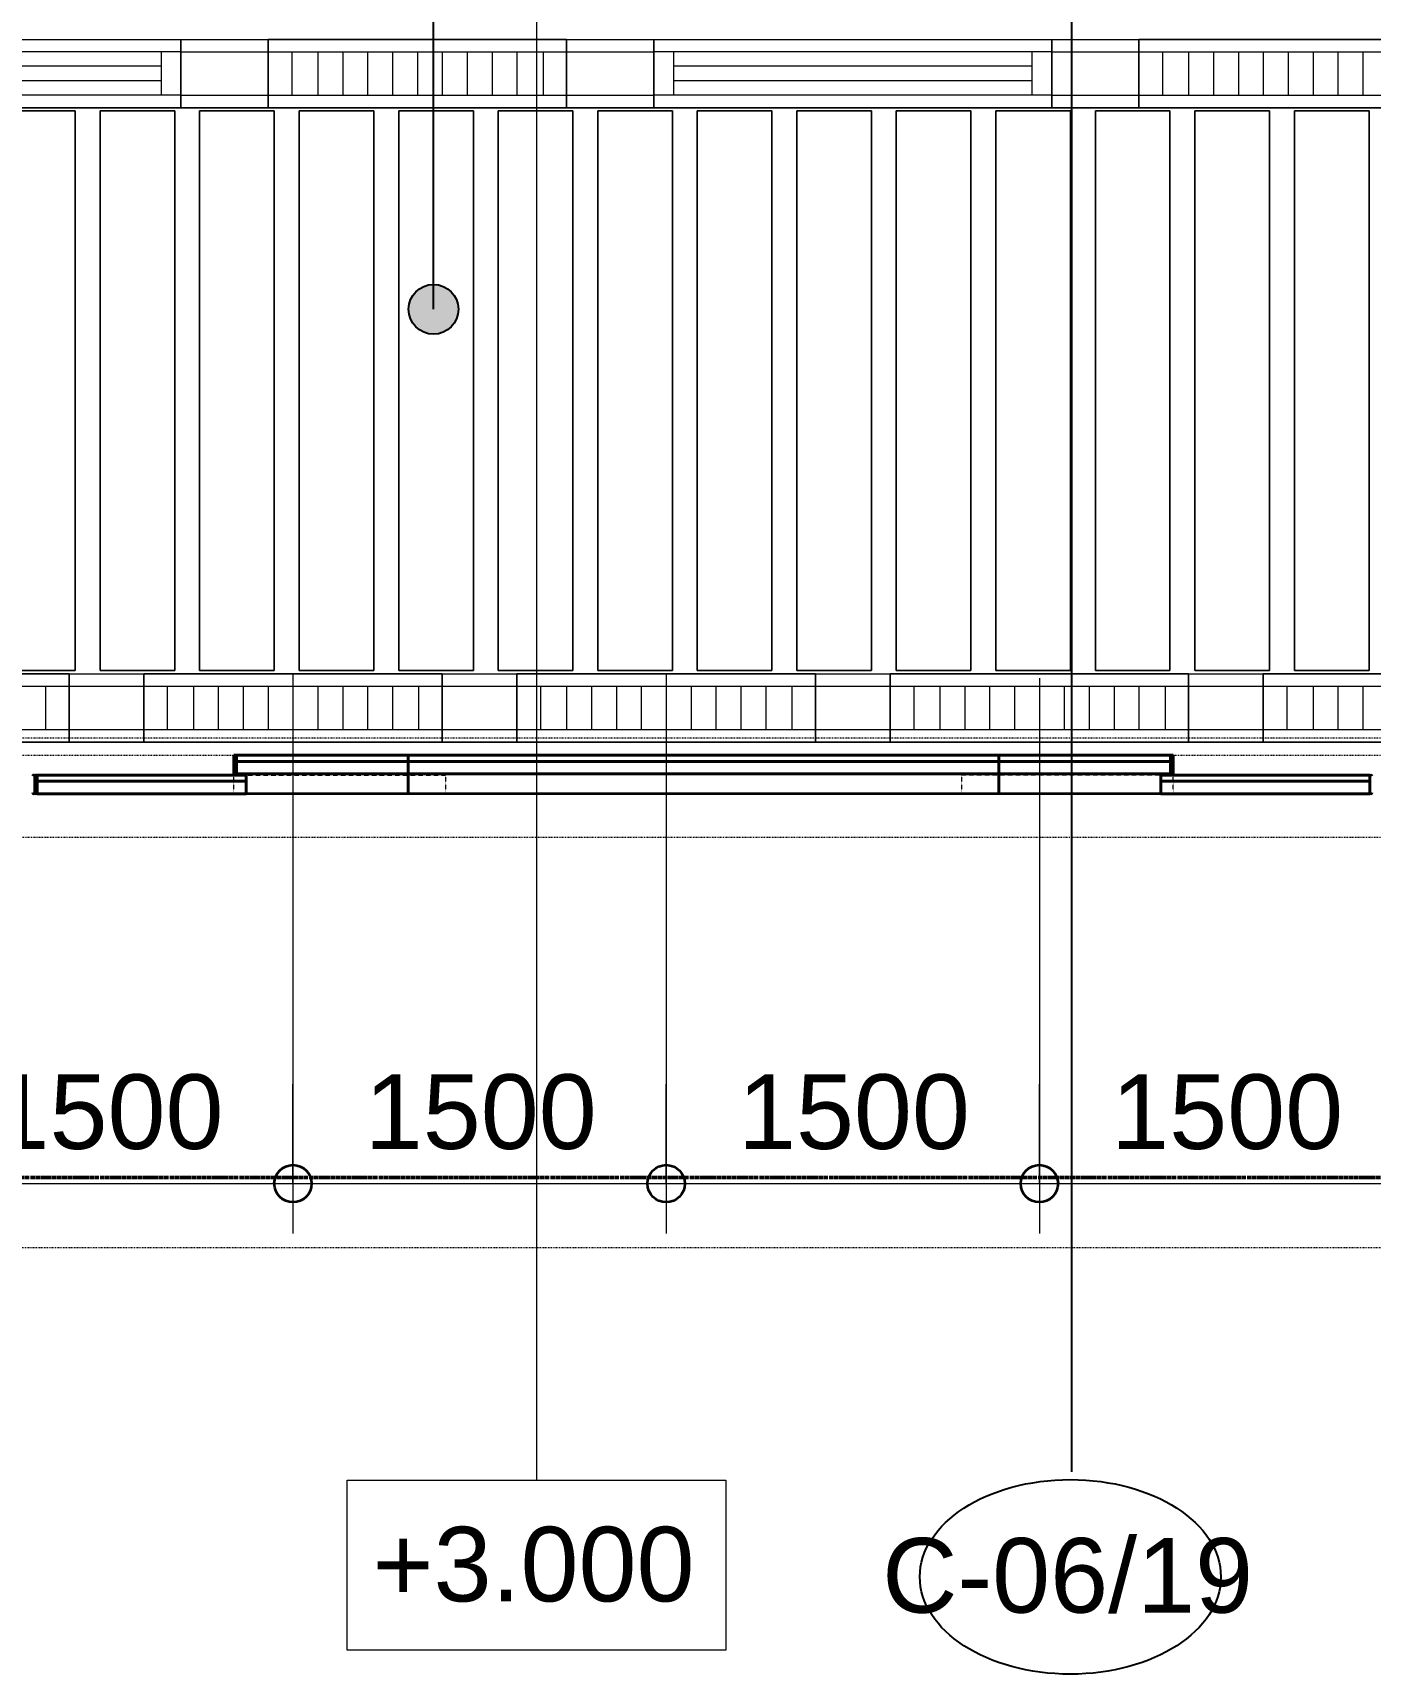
# Model space of a CAD drawing. Header units: millimetres. Extents: x -853228 to -774636, y -17776 to 22455.
# Drawn here: x -808878 to -803503, y -3595 to 3003 of the extents above; entities that cross this region are included whole.
import ezdxf

# ---------------------------------------------------------------- set-up
doc = ezdxf.new("R2010")
doc.units = ezdxf.units.MM
for name, pattern in [('DASH', [6.35, 3.175, -3.175]), ('DPA_Grid _ Level 100', [10, 5.5, -1.6, 1.3, -1.6]), ('DPA_Hidden 50', [3, 2, -1]), ('DPA_Hidden 500', [1.4, 0.8, -0.6])]:
    doc.linetypes.add(name, pattern=pattern)
for name, color, linetype, lineweight in [('A-ANNO-DIMS', 1, 'Continuous', 9), ('A-ANNO-DIMS-100', 1, 'Continuous', 9), ('A-ANNO-NOTE', 3, 'Continuous', 25), ('A-DETL', 1, 'Continuous', 70), ('A-GENM', 1, 'Continuous', 9), ('A-GENM-HDLN', 2, 'DPA_Hidden 500', 9), ('A-GLAZ-CURT', 2, 'Continuous', 9), ('A-ROOM-IDEN', 3, 'Continuous', 25), ('G-ANNO-SECL', 3, 'Continuous', 9), ('G-ANNO-TEXT', 3, 'Continuous', 9), ('Q-SPCQ', 2, 'Continuous', 35), ('Q-SPCQ-HDLN', 2, 'DASH', 9)]:
    doc.layers.add(name, color=color, linetype=linetype, lineweight=lineweight)
doc.styles.add('Arial_2', font='arial.ttf', dxfattribs={"height": 300})
doc.dimstyles.new('DPA-DIM-3_0_C-C', dxfattribs={"dimscale": 304.8, "dimtxt": 306.07782, "dimasz": 0.492126, "dimexe": 0.656168, "dimexo": 0.0625, "dimgap": 0.164042, "dimtad": 1, "dimdec": 0, "dimzin": 0, "dimdsep": 46, "dimtxsty": 'Arial_2', "dimblk1": 'DOTBLANK', "dimblk2": 'DOTBLANK', "dimsah": 1, "dimcen": 0.09, "dimdle": 0.656168, "dimadec": 8, "dimazin": 0, "dimtfac": 1, "dimtdec": 4, "dimtix": 1, "dimtmove": 0, "dimatfit": 3, "dimfxl": 1.312336, "dimfxlon": 1, "dimtvp": 1, "dimtolj": 1, "dimtzin": 0, "dimarcsym": 2})

# ---------------------------------------------------------------- blocks, each defined once
blk = doc.blocks.new('DPA_CP_Metal Ceiling Panel - Vertical Panel with Gap-11114031-4281-01 ENLARGED LOWER PLATFORM LEVEL - REFLECTED CEILING PLAN - SHEET 2')
at = {"layer": 'A-GLAZ-CURT'}
for p, q in [((-785007.4, 2689), (-785007.4, 439)), ((-784707.4, 2689), (-785007.4, 2689)), ((-784707.4, 2689), (-785007.4, 2689)), ((-785007.4, 2689), (-785007.4, 439)), ((-785007.4, 439), (-785007.4, 2689)), ((-785007.4, 2689), (-784707.4, 2689)), ((-784707.4, 2689), (-784707.4, 439)), ((-784707.4, 439), (-784707.4, 2689)), ((-784707.4, 2689), (-784707.4, 439)), ((-784707.4, 439), (-785007.4, 439)), ((-785007.4, 439), (-784707.4, 439)), ((-784707.4, 439), (-785007.4, 439))]:
    blk.add_line(p, q, dxfattribs=at)
blk = doc.blocks.new('DPA_Speciality_PlatformScreenDoor - Length_135300-12767973-4281-01 ENLARGED LOWER PLATFORM LEVEL - REFLECTED CEILING PLAN - SHEET 2')
at = {"layer": 'A-GENM'}
for p, q in [((86962.5, -250), (86764.7, -250)), ((86764.7, -250), (86962.5, -250)), ((86857.5, -250), (86767.5, -250)), ((86767.5, -250), (86857.5, -250)), ((86867.5, -250), (86957.5, -250)), ((86957.5, -250), (86867.5, -250)), ((91337.5, -250), (91535.3, -250)), ((91535.3, -250), (91337.5, -250)), ((91432.5, -250), (91342.5, -250)), ((91342.5, -250), (91432.5, -250)), ((91442.5, -250), (91532.5, -250)), ((91532.5, -250), (91442.5, -250)), ((87515.3, -330), (87639.1, -330)), ((87525.9, -330), (87579, -330)), ((87575.4, -330), (87628.5, -330)), ((89115.3, -330), (89239.1, -330)), ((89125.9, -330), (89179, -330)), ((89175.4, -330), (89228.5, -330))]:
    blk.add_line(p, q, dxfattribs=at)
at = {"layer": 'A-GENM-HDLN'}
for p, q in [((87262.5, -175), (87262.5, -250)), ((87262.5, -175), (88112.5, -175)), ((88112.5, -250), (88112.5, -175)), ((90187.5, -250), (90187.5, -175)), ((91037.5, -175), (90187.5, -175)), ((91037.5, -175), (91037.5, -250)), ((87262.5, -250), (88112.5, -250)), ((91037.5, -250), (90187.5, -250))]:
    blk.add_line(p, q, dxfattribs=at)
at = {"layer": 'Q-SPCQ', "linetype": 'DASH', "lineweight": 9}
blk.add_line((61742.7, 1650), (132340.1, 1650), dxfattribs=at)
at = {"layer": 'Q-SPCQ'}
for p, q in [((87312.5, -175), (86472.5, -175)), ((86472.5, -175), (87312.5, -175)), ((86472.5, -175), (86472.5, -225)), ((86472.5, -175), (86472.5, -225)), ((86472.5, -245), (86472.5, -180)), ((86472.5, -180), (86472.5, -245)), ((86502.5, -175), (87282.5, -175)), ((87282.5, -175), (86502.5, -175)), ((87282.5, -175), (86502.5, -175)), ((86502.5, -175), (87282.5, -175)), ((87262.5, -175), (87962.5, -175)), ((87312.5, -225), (87312.5, -175)), ((87312.5, -175), (87312.5, -225)), ((87962.5, -175), (87962.5, -330)), ((87962.5, -175), (90337.5, -175)), ((87962.5, -330), (87962.5, -175)), ((87962.5, -200), (87962.5, -175.9)), ((87962.5, -175.9), (87962.5, -200)), ((90337.5, -175), (90337.5, -330)), ((90337.5, -175), (91037.5, -175)), ((90337.5, -330), (90337.5, -175)), ((90337.5, -200), (90337.5, -175.9)), ((90337.5, -175.9), (90337.5, -200)), ((90987.5, -175), (91827.5, -175)), ((91827.5, -175), (90987.5, -175)), ((90987.5, -175), (90987.5, -225)), ((90987.5, -225), (90987.5, -175)), ((91797.5, -175), (91017.5, -175)), ((91017.5, -175), (91797.5, -175)), ((91017.5, -175), (91797.5, -175)), ((91797.5, -175), (91017.5, -175)), ((91827.5, -225), (91827.5, -175)), ((91827.5, -225), (91827.5, -175)), ((91827.5, -180), (91827.5, -245)), ((91827.5, -245), (91827.5, -180)), ((91837.5, -245), (91837.5, -180)), ((91837.5, -180), (91837.5, -245)), ((91837.5, -180), (91837.5, -245)), ((91837.5, -245), (91837.5, -180)), ((86472.5, -225), (87312.5, -225)), ((87312.5, -225), (86472.5, -225)), ((86472.5, -250), (86472.5, -225)), ((86472.5, -225), (86472.5, -250)), ((87312.5, -225), (86472.5, -225)), ((86472.5, -225), (86472.5, -250)), ((86472.5, -250), (86472.5, -225)), ((86472.5, -225), (87312.5, -225)), ((87312.5, -225), (86472.5, -225)), ((86472.5, -225), (87312.5, -225)), ((86472.5, -250), (87312.5, -250)), ((87312.5, -250), (86472.5, -250)), ((86472.5, -250), (87312.5, -250)), ((87312.5, -250), (86472.5, -250)), ((87282.5, -225), (86502.5, -225)), ((86502.5, -225), (87282.5, -225)), ((86502.5, -225), (87282.5, -225)), ((87282.5, -225), (86502.5, -225)), ((87262.5, -225), (86522.5, -225)), ((86522.5, -225), (87262.5, -225)), ((87262.5, -225), (86522.5, -225)), ((86522.5, -225), (87262.5, -225)), ((87262.5, -250), (86522.5, -250)), ((86522.5, -250), (87262.5, -250)), ((87262.5, -250), (86522.5, -250)), ((86522.5, -250), (87262.5, -250)), ((87262.5, -305), (87262.5, -250)), ((87262.5, -250), (87262.5, -330)), ((87272.5, -255), (87262.5, -255)), ((87262.5, -255), (87262.5, -330)), ((87262.5, -330), (87262.5, -255)), ((87262.5, -255), (87272.5, -255)), ((87272.5, -330), (87272.5, -255)), ((87272.5, -255), (87272.5, -330)), ((87962.5, -255), (87272.5, -255)), ((87272.5, -255), (87962.5, -255)), ((87272.5, -255), (87272.5, -305)), ((87272.5, -255), (87272.5, -305)), ((87312.5, -225), (87312.5, -250)), ((87312.5, -225), (87312.5, -250)), ((87312.5, -250), (87312.5, -225)), ((87312.5, -225), (87312.5, -250)), ((87322.5, -255), (87902.5, -255)), ((87902.5, -255), (87322.5, -255)), ((87912.5, -255), (87322.5, -255)), ((87322.5, -255), (87912.5, -255)), ((87962.5, -305), (87962.5, -200)), ((87962.5, -200), (87962.5, -305)), ((90337.5, -255), (87962.5, -255)), ((87962.5, -255), (90337.5, -255)), ((87962.5, -255), (87962.5, -305)), ((87962.5, -255), (87962.5, -305)), ((87962.5, -305), (87962.5, -255)), ((87962.5, -255), (87962.5, -305)), ((90287.5, -255), (88012.5, -255)), ((88012.5, -255), (90287.5, -255)), ((88022.5, -255), (90277.5, -255)), ((90277.5, -255), (88022.5, -255)), ((90337.5, -305), (90337.5, -200)), ((90337.5, -200), (90337.5, -305)), ((90337.5, -255), (91027.5, -255)), ((91027.5, -255), (90337.5, -255)), ((90337.5, -255), (90337.5, -305)), ((90337.5, -305), (90337.5, -255)), ((90337.5, -305), (90337.5, -255)), ((90337.5, -255), (90337.5, -305)), ((90387.5, -255), (90977.5, -255)), ((90977.5, -255), (90387.5, -255)), ((90977.5, -255), (90397.5, -255)), ((90397.5, -255), (90977.5, -255)), ((91827.5, -225), (90987.5, -225)), ((90987.5, -225), (91827.5, -225)), ((90987.5, -250), (90987.5, -225)), ((90987.5, -250), (90987.5, -225)), ((91827.5, -225), (90987.5, -225)), ((90987.5, -225), (90987.5, -250)), ((90987.5, -250), (90987.5, -225)), ((90987.5, -225), (91827.5, -225)), ((90987.5, -225), (91827.5, -225)), ((91827.5, -225), (90987.5, -225)), ((91827.5, -250), (90987.5, -250)), ((90987.5, -250), (91827.5, -250)), ((90987.5, -250), (91827.5, -250)), ((91827.5, -250), (90987.5, -250)), ((91017.5, -225), (91797.5, -225)), ((91797.5, -225), (91017.5, -225)), ((91797.5, -225), (91017.5, -225)), ((91017.5, -225), (91797.5, -225)), ((91027.5, -255), (91027.5, -330)), ((91037.5, -255), (91027.5, -255)), ((91027.5, -255), (91037.5, -255)), ((91027.5, -330), (91027.5, -255)), ((91027.5, -305), (91027.5, -255)), ((91027.5, -305), (91027.5, -255)), ((91037.5, -225), (91777.5, -225)), ((91777.5, -225), (91037.5, -225)), ((91037.5, -225), (91777.5, -225)), ((91777.5, -225), (91037.5, -225)), ((91037.5, -250), (91777.5, -250)), ((91777.5, -250), (91037.5, -250)), ((91037.5, -250), (91777.5, -250)), ((91777.5, -250), (91037.5, -250)), ((91037.5, -330), (91037.5, -250)), ((91037.5, -250), (91037.5, -305)), ((91037.5, -330), (91037.5, -255)), ((91037.5, -255), (91037.5, -330)), ((91827.5, -225), (91827.5, -250)), ((91827.5, -250), (91827.5, -225)), ((91827.5, -250), (91827.5, -225)), ((91827.5, -225), (91827.5, -250)), ((87262.5, -329.1), (87262.5, -305)), ((87962.5, -305), (87272.5, -305)), ((87272.5, -305), (87952.5, -305)), ((87272.5, -305), (87272.5, -330)), ((87272.5, -305), (87272.5, -330)), ((87272.5, -305), (87952.5, -305)), ((87952.5, -305), (87272.5, -305)), ((87272.5, -330), (87272.5, -305)), ((87272.5, -305), (87272.5, -330)), ((87962.5, -305), (87272.5, -305)), ((87272.5, -305), (87962.5, -305)), ((87902.5, -305), (87322.5, -305)), ((87322.5, -305), (87902.5, -305)), ((87902.5, -305), (87322.5, -305)), ((87322.5, -305), (87902.5, -305)), ((87912.5, -305), (87322.5, -305)), ((87322.5, -305), (87912.5, -305)), ((87322.5, -305), (87902.5, -305)), ((87902.5, -305), (87322.5, -305)), ((87952.5, -305), (87962.5, -305)), ((87962.5, -329.1), (87962.5, -305)), ((90337.5, -305), (87962.5, -305)), ((87962.5, -305), (87972.5, -305)), ((87962.5, -330), (87962.5, -305)), ((87962.5, -305), (87962.5, -330)), ((90337.5, -305), (87962.5, -305)), ((87962.5, -305), (90337.5, -305)), ((87962.5, -305), (87962.5, -329.1)), ((87962.5, -330), (87962.5, -305)), ((87962.5, -305), (87962.5, -330)), ((87972.5, -305), (90327.5, -305)), ((87972.5, -305), (90327.5, -305)), ((90327.5, -305), (87972.5, -305)), ((90287.5, -305), (88012.5, -305)), ((88012.5, -305), (90287.5, -305)), ((90277.5, -305), (88022.5, -305)), ((88022.5, -305), (90277.5, -305)), ((90277.5, -305), (88022.5, -305)), ((88022.5, -305), (90277.5, -305)), ((88022.5, -305), (90277.5, -305)), ((90277.5, -305), (88022.5, -305)), ((90327.5, -305), (90337.5, -305)), ((90337.5, -329.1), (90337.5, -305)), ((90337.5, -305), (90347.5, -305)), ((91027.5, -305), (90337.5, -305)), ((90337.5, -305), (90337.5, -330)), ((90337.5, -330), (90337.5, -305)), ((90337.5, -305), (91027.5, -305)), ((91027.5, -305), (90337.5, -305)), ((90337.5, -305), (90337.5, -329.1)), ((90337.5, -330), (90337.5, -305)), ((90337.5, -305), (90337.5, -330)), ((90347.5, -305), (91027.5, -305)), ((91027.5, -305), (90347.5, -305)), ((90347.5, -305), (91027.5, -305)), ((90387.5, -305), (90977.5, -305)), ((90977.5, -305), (90387.5, -305)), ((90397.5, -305), (90977.5, -305)), ((90977.5, -305), (90397.5, -305)), ((90397.5, -305), (90977.5, -305)), ((90977.5, -305), (90397.5, -305)), ((90977.5, -305), (90397.5, -305)), ((90397.5, -305), (90977.5, -305)), ((91027.5, -330), (91027.5, -305)), ((91027.5, -330), (91027.5, -305)), ((91027.5, -305), (91027.5, -330)), ((91027.5, -330), (91027.5, -305)), ((91037.5, -305), (91037.5, -329.1)), ((87262.5, -330), (87962.5, -330)), ((87262.5, -330), (87272.5, -330)), ((87272.5, -330), (87262.5, -330)), ((87952.5, -330), (87272.5, -330)), ((87272.5, -330), (87962.5, -330)), ((87272.5, -330), (87952.5, -330)), ((87952.5, -330), (87272.5, -330)), ((87902.5, -330), (87322.5, -330)), ((87322.5, -330), (87902.5, -330)), ((87902.5, -330), (87322.5, -330)), ((87322.5, -330), (87902.5, -330)), ((87962.5, -330), (87952.5, -330)), ((87962.5, -330), (90337.5, -330)), ((87972.5, -330), (87962.5, -330)), ((87962.5, -330), (90337.5, -330)), ((90327.5, -330), (87972.5, -330)), ((87972.5, -330), (90327.5, -330)), ((90327.5, -330), (87972.5, -330)), ((90277.5, -330), (88022.5, -330)), ((88022.5, -330), (90277.5, -330)), ((90277.5, -330), (88022.5, -330)), ((88022.5, -330), (90277.5, -330)), ((90337.5, -330), (90327.5, -330)), ((90337.5, -330), (91037.5, -330)), ((90337.5, -330), (91027.5, -330)), ((90347.5, -330), (90337.5, -330)), ((91027.5, -330), (90347.5, -330)), ((91027.5, -330), (90347.5, -330)), ((90347.5, -330), (91027.5, -330)), ((90397.5, -330), (90977.5, -330)), ((90977.5, -330), (90397.5, -330)), ((90397.5, -330), (90977.5, -330)), ((90977.5, -330), (90397.5, -330)), ((91027.5, -330), (91037.5, -330)), ((91037.5, -330), (91027.5, -330))]:
    blk.add_line(p, q, dxfattribs=at)
for centre, start, end in [((86467.5, -180), 0, 180), ((86467.5, -180), 0, 45), ((91832.5, -180), 0, 180), ((91832.5, -180), 135, 180), ((91832.5, -180), 60, 120), ((91832.5, -180), 360, 30), ((91842.5, -180), 0, 180), ((91842.5, -180), 150, 180), ((91842.5, -180), 60, 120), ((86467.5, -245), 180, 360), ((86467.5, -245), 330, 360), ((91832.5, -245), 180, 210), ((91832.5, -245), 180, 0), ((91832.5, -245), 240, 300), ((91832.5, -245), 330, 0), ((91842.5, -245), 180, 210), ((91842.5, -245), 180, 360), ((91842.5, -245), 240, 300)]:
    blk.add_arc(centre, 5, start, end, dxfattribs=at)
at = {"layer": 'Q-SPCQ-HDLN'}
for p, q in [((132340.1, 0), (61742.7, 0)), ((132340.1, -330), (61742.7, -330)), ((132340.1, -400), (61742.7, -400))]:
    blk.add_line(p, q, dxfattribs=at)
blk = doc.blocks.new('DPA_CP_Metal Ceiling Luminaire2 - Linear Luminaire-12404975-4281-01 ENLARGED LOWER PLATFORM LEVEL - REFLECTED CEILING PLAN - SHEET 2')
at = {"layer": 'A-GLAZ-CURT'}
for p, q in [((-786932.4, 2701.5), (-786932.4, 2976.5)), ((-786932.4, 2976.5), (-785732.4, 2976.5)), ((-786932.4, 2976.5), (-786932.4, 2701.5)), ((-785732.4, 2976.5), (-786932.4, 2976.5)), ((-786932.4, 2976.5), (-785732.4, 2976.5)), ((-785732.4, 2976.5), (-785732.4, 2701.5)), ((-785732.4, 2701.5), (-785732.4, 2976.5)), ((-786932.4, 2939), (-786932.4, 2701.5)), ((-786932.4, 2926.5), (-785732.4, 2926.5)), ((-785732.4, 2939), (-785732.4, 2701.5)), ((-786932.4, 2751.5), (-785732.4, 2751.5)), ((-785732.4, 2701.5), (-786932.4, 2701.5)), ((-785732.4, 2701.5), (-786932.4, 2701.5)), ((-786932.4, 2701.5), (-785732.4, 2701.5))]:
    blk.add_line(p, q, dxfattribs=at)
at = {"layer": 'A-GLAZ-CURT', "linetype": 'DPA_Hidden 50'}
for p, q in [((-786837.4, 2926.5), (-786837.4, 2751.5)), ((-786732.4, 2926.5), (-786732.4, 2751.5)), ((-786632.4, 2926.5), (-786632.4, 2751.5)), ((-786532.4, 2926.5), (-786532.4, 2751.5)), ((-786432.4, 2926.5), (-786432.4, 2751.5)), ((-786332.4, 2926.5), (-786332.4, 2751.5)), ((-786232.4, 2926.5), (-786232.4, 2751.5)), ((-786132.4, 2926.5), (-786132.4, 2751.5)), ((-786032.4, 2926.5), (-786032.4, 2751.5)), ((-785932.4, 2926.5), (-785932.4, 2751.5)), ((-785827.4, 2926.5), (-785827.4, 2751.5))]:
    blk.add_line(p, q, dxfattribs=at)
blk = doc.blocks.new('DPA_CP_Metal Ceiling Panel1 - Horizontal with Gap-13297912-4281-01 ENLARGED LOWER PLATFORM LEVEL - REFLECTED CEILING PLAN - SHEET 2')
at = {"layer": 'A-GLAZ-CURT'}
for p, q in [((-786232.4, 151.5), (-786232.4, 426.5)), ((-786232.4, 151.5), (-786232.4, 426.5)), ((-786232.4, 426.5), (-785932.4, 426.5)), ((-786232.4, 426.5), (-785932.4, 426.5)), ((-786232.4, 151.5), (-786232.4, 426.5)), ((-785932.4, 151.5), (-785932.4, 426.5)), ((-785932.4, 426.5), (-785932.4, 151.5)), ((-785932.4, 426.5), (-785932.4, 151.5)), ((-786232.4, 376.5), (-785932.4, 376.5)), ((-786232.4, 201.5), (-785932.4, 201.5)), ((-786232.4, 151.5), (-785932.4, 151.5)), ((-785932.4, 151.5), (-786232.4, 151.5)), ((-785932.4, 151.5), (-786232.4, 151.5))]:
    blk.add_line(p, q, dxfattribs=at)
blk = doc.blocks.new('DPA_CP_Metal Ceiling Air Supply1 - Linear Diffuser Air Supply-12404980-4281-01 ENLARGED LOWER PLATFORM LEVEL - REFLECTED CEILING PLAN - SHEET 2')
at = {"layer": 'A-GLAZ-CURT'}
for p, q in [((-788882.4, 2701.5), (-788882.4, 2976.5)), ((-788882.4, 2976.5), (-787282.4, 2976.5)), ((-788882.4, 2701.5), (-788882.4, 2976.5)), ((-788882.4, 2976.5), (-787282.4, 2976.5)), ((-788882.4, 2976.5), (-787282.4, 2976.5)), ((-788882.4, 2701.5), (-788882.4, 2976.5)), ((-787282.4, 2701.5), (-787282.4, 2976.5)), ((-787282.4, 2976.5), (-787282.4, 2701.5)), ((-787282.4, 2976.5), (-787282.4, 2701.5)), ((-787282.4, 2926.5), (-788882.4, 2926.5)), ((-788802.4, 2926.5), (-788802.4, 2751.5)), ((-787362.4, 2926.5), (-787362.4, 2751.5)), ((-787282.4, 2751.5), (-788882.4, 2751.5)), ((-788882.4, 2701.5), (-787282.4, 2701.5)), ((-787282.4, 2701.5), (-788882.4, 2701.5)), ((-787282.4, 2701.5), (-788882.4, 2701.5))]:
    blk.add_line(p, q, dxfattribs=at)
at = {"layer": 'A-GLAZ-CURT', "linetype": 'DPA_Hidden 50'}
for p, q in [((-787362.4, 2868.2), (-788802.4, 2868.2)), ((-787362.4, 2809.9), (-788802.4, 2809.9))]:
    blk.add_line(p, q, dxfattribs=at)
blk = doc.blocks.new('DPA_CP_Metal Ceiling Panel1 - Horizontal with Gap-16028279-4281-01 ENLARGED LOWER PLATFORM LEVEL - REFLECTED CEILING PLAN - SHEET 2')
at = {"layer": 'A-GLAZ-CURT'}
for p, q in [((-787282.4, 2701.5), (-787282.4, 2976.5)), ((-787282.4, 2701.5), (-787282.4, 2976.5)), ((-787282.4, 2976.5), (-786932.4, 2976.5)), ((-787282.4, 2976.5), (-786932.4, 2976.5)), ((-787282.4, 2701.5), (-787282.4, 2976.5)), ((-786932.4, 2701.5), (-786932.4, 2976.5)), ((-786932.4, 2976.5), (-786932.4, 2701.5)), ((-786932.4, 2976.5), (-786932.4, 2701.5)), ((-787282.4, 2926.5), (-786932.4, 2926.5)), ((-787282.4, 2751.5), (-786932.4, 2751.5)), ((-787282.4, 2701.5), (-786932.4, 2701.5)), ((-786932.4, 2701.5), (-787282.4, 2701.5)), ((-786932.4, 2701.5), (-787282.4, 2701.5))]:
    blk.add_line(p, q, dxfattribs=at)
blk = doc.blocks.new('Ceiling Tags - Ceiling Tags-9510765-4281-01 ENLARGED LOWER PLATFORM LEVEL - REFLECTED CEILING PLAN - SHEET 2')
at = {"layer": 'A-ANNO-NOTE'}
blk.add_ellipse((0, 0), major_axis=(6.049, 0), ratio=0.646436, dxfattribs=at)
blk = doc.blocks.new('DIMBLOCK84-4281-01 ENLARGED LOWER PLATFORM LEVEL - REFLECTED CEILING PLAN - SHEET 2')
at = {"layer": 'A-ANNO-DIMS-100'}
for p, q in [((-809332.4, -1223.5), (-809332.4, -1823.5)), ((-809332.4, -1623.5), (-809332.4, -1223.5)), ((-807832.4, -1223.5), (-807832.4, -1823.5)), ((-807832.4, -1623.5), (-807832.4, -1223.5)), ((-809332.4, -1623.5), (-807632.4, -1623.5))]:
    blk.add_line(p, q, dxfattribs=at)
at = {"layer": 'A-ANNO-DIMS-100', "lineweight": 35}
for centre in [(-809332.4, -1623.5), (-807832.4, -1623.5)]:
    blk.add_circle(centre, 75, dxfattribs=at)
at = {"layer": 'A-ANNO-DIMS-100', "color": 0, "insert": (-809043.8, -1184.1), "char_height": 300, "width": 1107.531, "attachment_point": 1, "line_spacing_factor": 0.941778, "style": 'Arial_2'}
blk.add_mtext('1500', dxfattribs=at)
blk = doc.blocks.new('_DotBlank')
at = {"color": 0, "linetype": 'ByBlock', "lineweight": -2}
blk.add_line((-0.5, 0), (-1, 0), dxfattribs=at)
blk.add_circle((0, 0), 0.5, dxfattribs=at)
blk = doc.blocks.new('DIMBLOCK85-4281-01 ENLARGED LOWER PLATFORM LEVEL - REFLECTED CEILING PLAN - SHEET 2')
at = {"layer": 'A-ANNO-DIMS-100'}
for p, q in [((-807832.4, -1223.5), (-807832.4, -1823.5)), ((-807832.4, -1623.5), (-807832.4, -1223.5)), ((-806332.4, -1223.5), (-806332.4, -1823.5)), ((-806332.4, -1623.5), (-806332.4, -1223.5)), ((-808032.4, -1623.5), (-806332.4, -1623.5))]:
    blk.add_line(p, q, dxfattribs=at)
at = {"layer": 'A-ANNO-DIMS-100', "lineweight": 35}
for centre in [(-807832.4, -1623.5), (-806332.4, -1623.5)]:
    blk.add_circle(centre, 75, dxfattribs=at)
at = {"layer": 'A-ANNO-DIMS-100', "color": 0, "insert": (-807543.8, -1184.1), "char_height": 300, "width": 1107.531, "attachment_point": 1, "line_spacing_factor": 0.941778, "style": 'Arial_2'}
blk.add_mtext('1500', dxfattribs=at)
blk = doc.blocks.new('DIMBLOCK86-4281-01 ENLARGED LOWER PLATFORM LEVEL - REFLECTED CEILING PLAN - SHEET 2')
at = {"layer": 'A-ANNO-DIMS-100'}
for p, q in [((-806332.4, -1223.5), (-806332.4, -1823.5)), ((-806332.4, -1623.5), (-806332.4, -1223.5)), ((-804832.4, -1223.5), (-804832.4, -1823.5)), ((-804832.4, -1623.5), (-804832.4, -1223.5)), ((-806332.4, -1623.5), (-804832.4, -1623.5))]:
    blk.add_line(p, q, dxfattribs=at)
at = {"layer": 'A-ANNO-DIMS-100', "lineweight": 35}
for centre in [(-806332.4, -1623.5), (-804832.4, -1623.5)]:
    blk.add_circle(centre, 75, dxfattribs=at)
at = {"layer": 'A-ANNO-DIMS-100', "color": 0, "insert": (-806043.8, -1184.1), "char_height": 300, "width": 1107.531, "attachment_point": 1, "line_spacing_factor": 0.941778, "style": 'Arial_2'}
blk.add_mtext('1500', dxfattribs=at)
blk = doc.blocks.new('DIMBLOCK87-4281-01 ENLARGED LOWER PLATFORM LEVEL - REFLECTED CEILING PLAN - SHEET 2')
at = {"layer": 'A-ANNO-DIMS-100'}
for p, q in [((-804832.4, -1223.5), (-804832.4, -1823.5)), ((-804832.4, -1623.5), (-804832.4, -1223.5)), ((-803332.4, -1223.5), (-803332.4, -1823.5)), ((-803332.4, -1623.5), (-803332.4, -1223.5)), ((-804832.4, -1623.5), (-803132.4, -1623.5))]:
    blk.add_line(p, q, dxfattribs=at)
at = {"layer": 'A-ANNO-DIMS-100', "lineweight": 35}
for centre in [(-804832.4, -1623.5), (-803332.4, -1623.5)]:
    blk.add_circle(centre, 75, dxfattribs=at)
at = {"layer": 'A-ANNO-DIMS-100', "color": 0, "insert": (-804543.8, -1184.1), "char_height": 300, "width": 1107.531, "attachment_point": 1, "line_spacing_factor": 0.941778, "style": 'Arial_2'}
blk.add_mtext('1500', dxfattribs=at)
blk = doc.blocks.new('DIMBLOCK88-4281-01 ENLARGED LOWER PLATFORM LEVEL - REFLECTED CEILING PLAN - SHEET 2')
at = {"layer": 'A-ANNO-DIMS-100'}
for p, q in [((-803332.4, -1223.5), (-803332.4, -1823.5)), ((-803332.4, -1623.5), (-803332.4, -1223.5)), ((-801832.4, -1223.5), (-801832.4, -1823.5)), ((-801832.4, -1623.5), (-801832.4, -1223.5)), ((-803532.4, -1623.5), (-801832.4, -1623.5))]:
    blk.add_line(p, q, dxfattribs=at)
at = {"layer": 'A-ANNO-DIMS-100', "lineweight": 35}
for centre in [(-803332.4, -1623.5), (-801832.4, -1623.5)]:
    blk.add_circle(centre, 75, dxfattribs=at)
at = {"layer": 'A-ANNO-DIMS-100', "color": 0, "insert": (-803043.8, -1184.1), "char_height": 300, "width": 1107.531, "attachment_point": 1, "line_spacing_factor": 0.941778, "style": 'Arial_2'}
blk.add_mtext('1500', dxfattribs=at)

msp = doc.modelspace()

# ---------------------------------------------------------------- hatches: boundary and pattern name
at = {"layer": 'A-ROOM-IDEN'}
h = msp.add_hatch(color=256, dxfattribs=at)
edge = h.paths.add_edge_path()
edge.add_arc((-807267.4, 1891.3), 100, 0, 360)

# ---------------------------------------------------------------- linework, layer by layer
at = {"layer": 'A-ANNO-NOTE'}
msp.add_line((-804703.8, 3485.6), (-804703.8, -2782.5), dxfattribs=at)
at = {"layer": 'A-DETL', "color": 55, "linetype": 'DPA_Hidden 50', "lineweight": 9}
for p, q in [((-807832.4, 428), (-807832.4, -1392)), ((-807832.4, 428), (-807832.4, -1392)), ((-806332.4, 428), (-806332.4, -1392)), ((-804832.4, 408), (-804832.4, -1392))]:
    msp.add_line(p, q, dxfattribs=at)
at = {"layer": 'A-ROOM-IDEN'}
msp.add_line((-807267.4, 1891.3), (-807267.9, 16715.5), dxfattribs=at)
msp.add_circle((-807267.4, 1891.3), 100, dxfattribs=at)
at = {"layer": 'G-ANNO-SECL', "linetype": 'DPA_Grid _ Level 100', "lineweight": 50}
msp.add_line((-851417.7, -1598.3), (-777570.3, -1598.3), dxfattribs=at)
at = {"layer": 'G-ANNO-TEXT', "color": 10}
msp.add_line((-806853.8, 3430.8), (-806853.8, -2816.2), dxfattribs=at)
at = {"layer": 'G-ANNO-TEXT', "color": 10, "flags": 128}
msp.add_lwpolyline([(-806092.6, -3498.6), (-807615, -3498.6), (-807615, -2816.2), (-806092.6, -2816.2)], close=True, dxfattribs=at)

# ---------------------------------------------------------------- block references
at = {"layer": 'A-ANNO-NOTE', "xscale": 100, "yscale": 100, "zscale": 100}
msp.add_blockref('Ceiling Tags - Ceiling Tags-9510765-4281-01 ENLARGED LOWER PLATFORM LEVEL - REFLECTED CEILING PLAN - SHEET 2', (-804707.9, -3204.4), dxfattribs=at)
at = {"layer": 'A-GLAZ-CURT'}
for name, p in [('DPA_CP_Metal Ceiling Air Supply1 - Linear Diffuser Air Supply-12404980-4281-01 ENLARGED LOWER PLATFORM LEVEL - REFLECTED CEILING PLAN - SHEET 2', (-21000, 0)), ('DPA_CP_Metal Ceiling Air Supply1 - Linear Diffuser Air Supply-12404980-4281-01 ENLARGED LOWER PLATFORM LEVEL - REFLECTED CEILING PLAN - SHEET 2', (-21000, 0)), ('DPA_CP_Metal Ceiling Air Supply1 - Linear Diffuser Air Supply-12404980-4281-01 ENLARGED LOWER PLATFORM LEVEL - REFLECTED CEILING PLAN - SHEET 2', (-21000, 0)), ('DPA_CP_Metal Ceiling Panel1 - Horizontal with Gap-16028279-4281-01 ENLARGED LOWER PLATFORM LEVEL - REFLECTED CEILING PLAN - SHEET 2', (-21000, 0)), ('DPA_CP_Metal Ceiling Panel1 - Horizontal with Gap-16028279-4281-01 ENLARGED LOWER PLATFORM LEVEL - REFLECTED CEILING PLAN - SHEET 2', (-21000, 0)), ('DPA_CP_Metal Ceiling Panel1 - Horizontal with Gap-16028279-4281-01 ENLARGED LOWER PLATFORM LEVEL - REFLECTED CEILING PLAN - SHEET 2', (-21000, 0)), ('DPA_CP_Metal Ceiling Luminaire2 - Linear Luminaire-12404975-4281-01 ENLARGED LOWER PLATFORM LEVEL - REFLECTED CEILING PLAN - SHEET 2', (-21000, 0)), ('DPA_CP_Metal Ceiling Luminaire2 - Linear Luminaire-12404975-4281-01 ENLARGED LOWER PLATFORM LEVEL - REFLECTED CEILING PLAN - SHEET 2', (-21000, 0)), ('DPA_CP_Metal Ceiling Luminaire2 - Linear Luminaire-12404975-4281-01 ENLARGED LOWER PLATFORM LEVEL - REFLECTED CEILING PLAN - SHEET 2', (-21000, 0)), ('DPA_CP_Metal Ceiling Panel1 - Horizontal with Gap-16028279-4281-01 ENLARGED LOWER PLATFORM LEVEL - REFLECTED CEILING PLAN - SHEET 2', (-19450, 0)), ('DPA_CP_Metal Ceiling Panel1 - Horizontal with Gap-16028279-4281-01 ENLARGED LOWER PLATFORM LEVEL - REFLECTED CEILING PLAN - SHEET 2', (-19450, 0)), ('DPA_CP_Metal Ceiling Panel1 - Horizontal with Gap-16028279-4281-01 ENLARGED LOWER PLATFORM LEVEL - REFLECTED CEILING PLAN - SHEET 2', (-19450, 0)), ('DPA_CP_Metal Ceiling Air Supply1 - Linear Diffuser Air Supply-12404980-4281-01 ENLARGED LOWER PLATFORM LEVEL - REFLECTED CEILING PLAN - SHEET 2', (-17500, 0)), ('DPA_CP_Metal Ceiling Air Supply1 - Linear Diffuser Air Supply-12404980-4281-01 ENLARGED LOWER PLATFORM LEVEL - REFLECTED CEILING PLAN - SHEET 2', (-17500, 0)), ('DPA_CP_Metal Ceiling Air Supply1 - Linear Diffuser Air Supply-12404980-4281-01 ENLARGED LOWER PLATFORM LEVEL - REFLECTED CEILING PLAN - SHEET 2', (-17500, 0)), ('DPA_CP_Metal Ceiling Panel1 - Horizontal with Gap-16028279-4281-01 ENLARGED LOWER PLATFORM LEVEL - REFLECTED CEILING PLAN - SHEET 2', (-17500, 0)), ('DPA_CP_Metal Ceiling Panel1 - Horizontal with Gap-16028279-4281-01 ENLARGED LOWER PLATFORM LEVEL - REFLECTED CEILING PLAN - SHEET 2', (-17500, 0)), ('DPA_CP_Metal Ceiling Panel1 - Horizontal with Gap-16028279-4281-01 ENLARGED LOWER PLATFORM LEVEL - REFLECTED CEILING PLAN - SHEET 2', (-17500, 0)), ('DPA_CP_Metal Ceiling Luminaire2 - Linear Luminaire-12404975-4281-01 ENLARGED LOWER PLATFORM LEVEL - REFLECTED CEILING PLAN - SHEET 2', (-17500, 0)), ('DPA_CP_Metal Ceiling Luminaire2 - Linear Luminaire-12404975-4281-01 ENLARGED LOWER PLATFORM LEVEL - REFLECTED CEILING PLAN - SHEET 2', (-17500, 0)), ('DPA_CP_Metal Ceiling Luminaire2 - Linear Luminaire-12404975-4281-01 ENLARGED LOWER PLATFORM LEVEL - REFLECTED CEILING PLAN - SHEET 2', (-17500, 0)), ('DPA_CP_Metal Ceiling Panel - Vertical Panel with Gap-11114031-4281-01 ENLARGED LOWER PLATFORM LEVEL - REFLECTED CEILING PLAN - SHEET 2', (-24000, 0)), ('DPA_CP_Metal Ceiling Panel - Vertical Panel with Gap-11114031-4281-01 ENLARGED LOWER PLATFORM LEVEL - REFLECTED CEILING PLAN - SHEET 2', (-23600, 0)), ('DPA_CP_Metal Ceiling Panel - Vertical Panel with Gap-11114031-4281-01 ENLARGED LOWER PLATFORM LEVEL - REFLECTED CEILING PLAN - SHEET 2', (-23200, 0)), ('DPA_CP_Metal Ceiling Panel - Vertical Panel with Gap-11114031-4281-01 ENLARGED LOWER PLATFORM LEVEL - REFLECTED CEILING PLAN - SHEET 2', (-22800, 0)), ('DPA_CP_Metal Ceiling Panel - Vertical Panel with Gap-11114031-4281-01 ENLARGED LOWER PLATFORM LEVEL - REFLECTED CEILING PLAN - SHEET 2', (-22400, 0)), ('DPA_CP_Metal Ceiling Panel - Vertical Panel with Gap-11114031-4281-01 ENLARGED LOWER PLATFORM LEVEL - REFLECTED CEILING PLAN - SHEET 2', (-22000, 0)), ('DPA_CP_Metal Ceiling Panel - Vertical Panel with Gap-11114031-4281-01 ENLARGED LOWER PLATFORM LEVEL - REFLECTED CEILING PLAN - SHEET 2', (-21600, 0)), ('DPA_CP_Metal Ceiling Panel - Vertical Panel with Gap-11114031-4281-01 ENLARGED LOWER PLATFORM LEVEL - REFLECTED CEILING PLAN - SHEET 2', (-21200, 0)), ('DPA_CP_Metal Ceiling Panel - Vertical Panel with Gap-11114031-4281-01 ENLARGED LOWER PLATFORM LEVEL - REFLECTED CEILING PLAN - SHEET 2', (-20800, 0)), ('DPA_CP_Metal Ceiling Panel - Vertical Panel with Gap-11114031-4281-01 ENLARGED LOWER PLATFORM LEVEL - REFLECTED CEILING PLAN - SHEET 2', (-20400, 0)), ('DPA_CP_Metal Ceiling Panel - Vertical Panel with Gap-11114031-4281-01 ENLARGED LOWER PLATFORM LEVEL - REFLECTED CEILING PLAN - SHEET 2', (-20000, 0)), ('DPA_CP_Metal Ceiling Panel - Vertical Panel with Gap-11114031-4281-01 ENLARGED LOWER PLATFORM LEVEL - REFLECTED CEILING PLAN - SHEET 2', (-19600, 0)), ('DPA_CP_Metal Ceiling Panel - Vertical Panel with Gap-11114031-4281-01 ENLARGED LOWER PLATFORM LEVEL - REFLECTED CEILING PLAN - SHEET 2', (-19200, 0)), ('DPA_CP_Metal Ceiling Panel - Vertical Panel with Gap-11114031-4281-01 ENLARGED LOWER PLATFORM LEVEL - REFLECTED CEILING PLAN - SHEET 2', (-18800, 0)), ('DPA_CP_Metal Ceiling Luminaire2 - Linear Luminaire-12404975-4281-01 ENLARGED LOWER PLATFORM LEVEL - REFLECTED CEILING PLAN - SHEET 2', (-23000, -2550)), ('DPA_CP_Metal Ceiling Luminaire2 - Linear Luminaire-12404975-4281-01 ENLARGED LOWER PLATFORM LEVEL - REFLECTED CEILING PLAN - SHEET 2', (-23000, -2550)), ('DPA_CP_Metal Ceiling Luminaire2 - Linear Luminaire-12404975-4281-01 ENLARGED LOWER PLATFORM LEVEL - REFLECTED CEILING PLAN - SHEET 2', (-23000, -2550)), ('DPA_CP_Metal Ceiling Panel1 - Horizontal with Gap-13297912-4281-01 ENLARGED LOWER PLATFORM LEVEL - REFLECTED CEILING PLAN - SHEET 2', (-22500, 0)), ('DPA_CP_Metal Ceiling Panel1 - Horizontal with Gap-13297912-4281-01 ENLARGED LOWER PLATFORM LEVEL - REFLECTED CEILING PLAN - SHEET 2', (-22500, 0)), ('DPA_CP_Metal Ceiling Panel1 - Horizontal with Gap-13297912-4281-01 ENLARGED LOWER PLATFORM LEVEL - REFLECTED CEILING PLAN - SHEET 2', (-22500, 0)), ('DPA_CP_Metal Ceiling Luminaire2 - Linear Luminaire-12404975-4281-01 ENLARGED LOWER PLATFORM LEVEL - REFLECTED CEILING PLAN - SHEET 2', (-21500, -2550)), ('DPA_CP_Metal Ceiling Luminaire2 - Linear Luminaire-12404975-4281-01 ENLARGED LOWER PLATFORM LEVEL - REFLECTED CEILING PLAN - SHEET 2', (-21500, -2550)), ('DPA_CP_Metal Ceiling Luminaire2 - Linear Luminaire-12404975-4281-01 ENLARGED LOWER PLATFORM LEVEL - REFLECTED CEILING PLAN - SHEET 2', (-21500, -2550)), ('DPA_CP_Metal Ceiling Panel1 - Horizontal with Gap-13297912-4281-01 ENLARGED LOWER PLATFORM LEVEL - REFLECTED CEILING PLAN - SHEET 2', (-21000, 0)), ('DPA_CP_Metal Ceiling Panel1 - Horizontal with Gap-13297912-4281-01 ENLARGED LOWER PLATFORM LEVEL - REFLECTED CEILING PLAN - SHEET 2', (-21000, 0)), ('DPA_CP_Metal Ceiling Panel1 - Horizontal with Gap-13297912-4281-01 ENLARGED LOWER PLATFORM LEVEL - REFLECTED CEILING PLAN - SHEET 2', (-21000, 0)), ('DPA_CP_Metal Ceiling Luminaire2 - Linear Luminaire-12404975-4281-01 ENLARGED LOWER PLATFORM LEVEL - REFLECTED CEILING PLAN - SHEET 2', (-20000, -2550)), ('DPA_CP_Metal Ceiling Luminaire2 - Linear Luminaire-12404975-4281-01 ENLARGED LOWER PLATFORM LEVEL - REFLECTED CEILING PLAN - SHEET 2', (-20000, -2550)), ('DPA_CP_Metal Ceiling Luminaire2 - Linear Luminaire-12404975-4281-01 ENLARGED LOWER PLATFORM LEVEL - REFLECTED CEILING PLAN - SHEET 2', (-20000, -2550)), ('DPA_CP_Metal Ceiling Panel1 - Horizontal with Gap-13297912-4281-01 ENLARGED LOWER PLATFORM LEVEL - REFLECTED CEILING PLAN - SHEET 2', (-19500, 0)), ('DPA_CP_Metal Ceiling Panel1 - Horizontal with Gap-13297912-4281-01 ENLARGED LOWER PLATFORM LEVEL - REFLECTED CEILING PLAN - SHEET 2', (-19500, 0)), ('DPA_CP_Metal Ceiling Panel1 - Horizontal with Gap-13297912-4281-01 ENLARGED LOWER PLATFORM LEVEL - REFLECTED CEILING PLAN - SHEET 2', (-19500, 0)), ('DPA_CP_Metal Ceiling Luminaire2 - Linear Luminaire-12404975-4281-01 ENLARGED LOWER PLATFORM LEVEL - REFLECTED CEILING PLAN - SHEET 2', (-18500, -2550)), ('DPA_CP_Metal Ceiling Luminaire2 - Linear Luminaire-12404975-4281-01 ENLARGED LOWER PLATFORM LEVEL - REFLECTED CEILING PLAN - SHEET 2', (-18500, -2550)), ('DPA_CP_Metal Ceiling Luminaire2 - Linear Luminaire-12404975-4281-01 ENLARGED LOWER PLATFORM LEVEL - REFLECTED CEILING PLAN - SHEET 2', (-18500, -2550)), ('DPA_CP_Metal Ceiling Panel1 - Horizontal with Gap-13297912-4281-01 ENLARGED LOWER PLATFORM LEVEL - REFLECTED CEILING PLAN - SHEET 2', (-18000, 0)), ('DPA_CP_Metal Ceiling Panel1 - Horizontal with Gap-13297912-4281-01 ENLARGED LOWER PLATFORM LEVEL - REFLECTED CEILING PLAN - SHEET 2', (-18000, 0)), ('DPA_CP_Metal Ceiling Panel1 - Horizontal with Gap-13297912-4281-01 ENLARGED LOWER PLATFORM LEVEL - REFLECTED CEILING PLAN - SHEET 2', (-18000, 0)), ('DPA_CP_Metal Ceiling Luminaire2 - Linear Luminaire-12404975-4281-01 ENLARGED LOWER PLATFORM LEVEL - REFLECTED CEILING PLAN - SHEET 2', (-17000, -2550)), ('DPA_CP_Metal Ceiling Luminaire2 - Linear Luminaire-12404975-4281-01 ENLARGED LOWER PLATFORM LEVEL - REFLECTED CEILING PLAN - SHEET 2', (-17000, -2550)), ('DPA_CP_Metal Ceiling Luminaire2 - Linear Luminaire-12404975-4281-01 ENLARGED LOWER PLATFORM LEVEL - REFLECTED CEILING PLAN - SHEET 2', (-17000, -2550))]:
    msp.add_blockref(name, p, dxfattribs=at)
at = {"layer": 'Q-SPCQ', "rotation": 180}
msp.add_blockref('DPA_Speciality_PlatformScreenDoor - Length_135300-12767973-4281-01 ENLARGED LOWER PLATFORM LEVEL - REFLECTED CEILING PLAN - SHEET 2', (-717032.4, -231), dxfattribs=at)

# ---------------------------------------------------------------- texts
at = {"layer": 'A-ANNO-NOTE', "lineweight": 9, "insert": (-805464.3, -3048.2), "char_height": 300, "width": 1835.864, "attachment_point": 1, "style": 'Arial_2'}
msp.add_mtext('C-06/19', dxfattribs=at)
at = {"layer": 'G-ANNO-TEXT', "color": 7, "insert": (-807511.8, -3003), "char_height": 300, "width": 1595.358, "attachment_point": 1, "style": 'Arial_2'}
msp.add_mtext('+3.000', dxfattribs=at)

# ---------------------------------------------------------------- dimensions: what is measured, and where the dimension line sits
at = {"layer": 'A-ANNO-DIMS'}
for base, p1, p2, picture, middle in [((-807832.4, -1623.5), (-809332.4, -1223.5), (-807832.4, -1223.5), 'DIMBLOCK84-4281-01 ENLARGED LOWER PLATFORM LEVEL - REFLECTED CEILING PLAN - SHEET 2', (-808582.4, -1420.4)), ((-806332.4, -1623.5), (-807832.4, -1223.5), (-806332.4, -1223.5), 'DIMBLOCK85-4281-01 ENLARGED LOWER PLATFORM LEVEL - REFLECTED CEILING PLAN - SHEET 2', (-807082.4, -1420.4)), ((-804832.4, -1623.5), (-806332.4, -1223.5), (-804832.4, -1223.5), 'DIMBLOCK86-4281-01 ENLARGED LOWER PLATFORM LEVEL - REFLECTED CEILING PLAN - SHEET 2', (-805582.4, -1420.4)), ((-803332.4, -1623.5), (-804832.4, -1223.5), (-803332.4, -1223.5), 'DIMBLOCK87-4281-01 ENLARGED LOWER PLATFORM LEVEL - REFLECTED CEILING PLAN - SHEET 2', (-804082.4, -1420.4)), ((-801832.4, -1623.5), (-803332.4, -1223.5), (-801832.4, -1223.5), 'DIMBLOCK88-4281-01 ENLARGED LOWER PLATFORM LEVEL - REFLECTED CEILING PLAN - SHEET 2', (-802582.4, -1420.4))]:
    dim = msp.add_linear_dim(base=base, p1=p1, p2=p2, dimstyle='DPA-DIM-3_0_C-C', override={"dimpost": '<>', "dimfxl": 1500}, dxfattribs=at)
    dim.commit()
    dim.dimension.update_dxf_attribs({"geometry": picture, "text_midpoint": middle})

doc.saveas('drawing.dxf')
